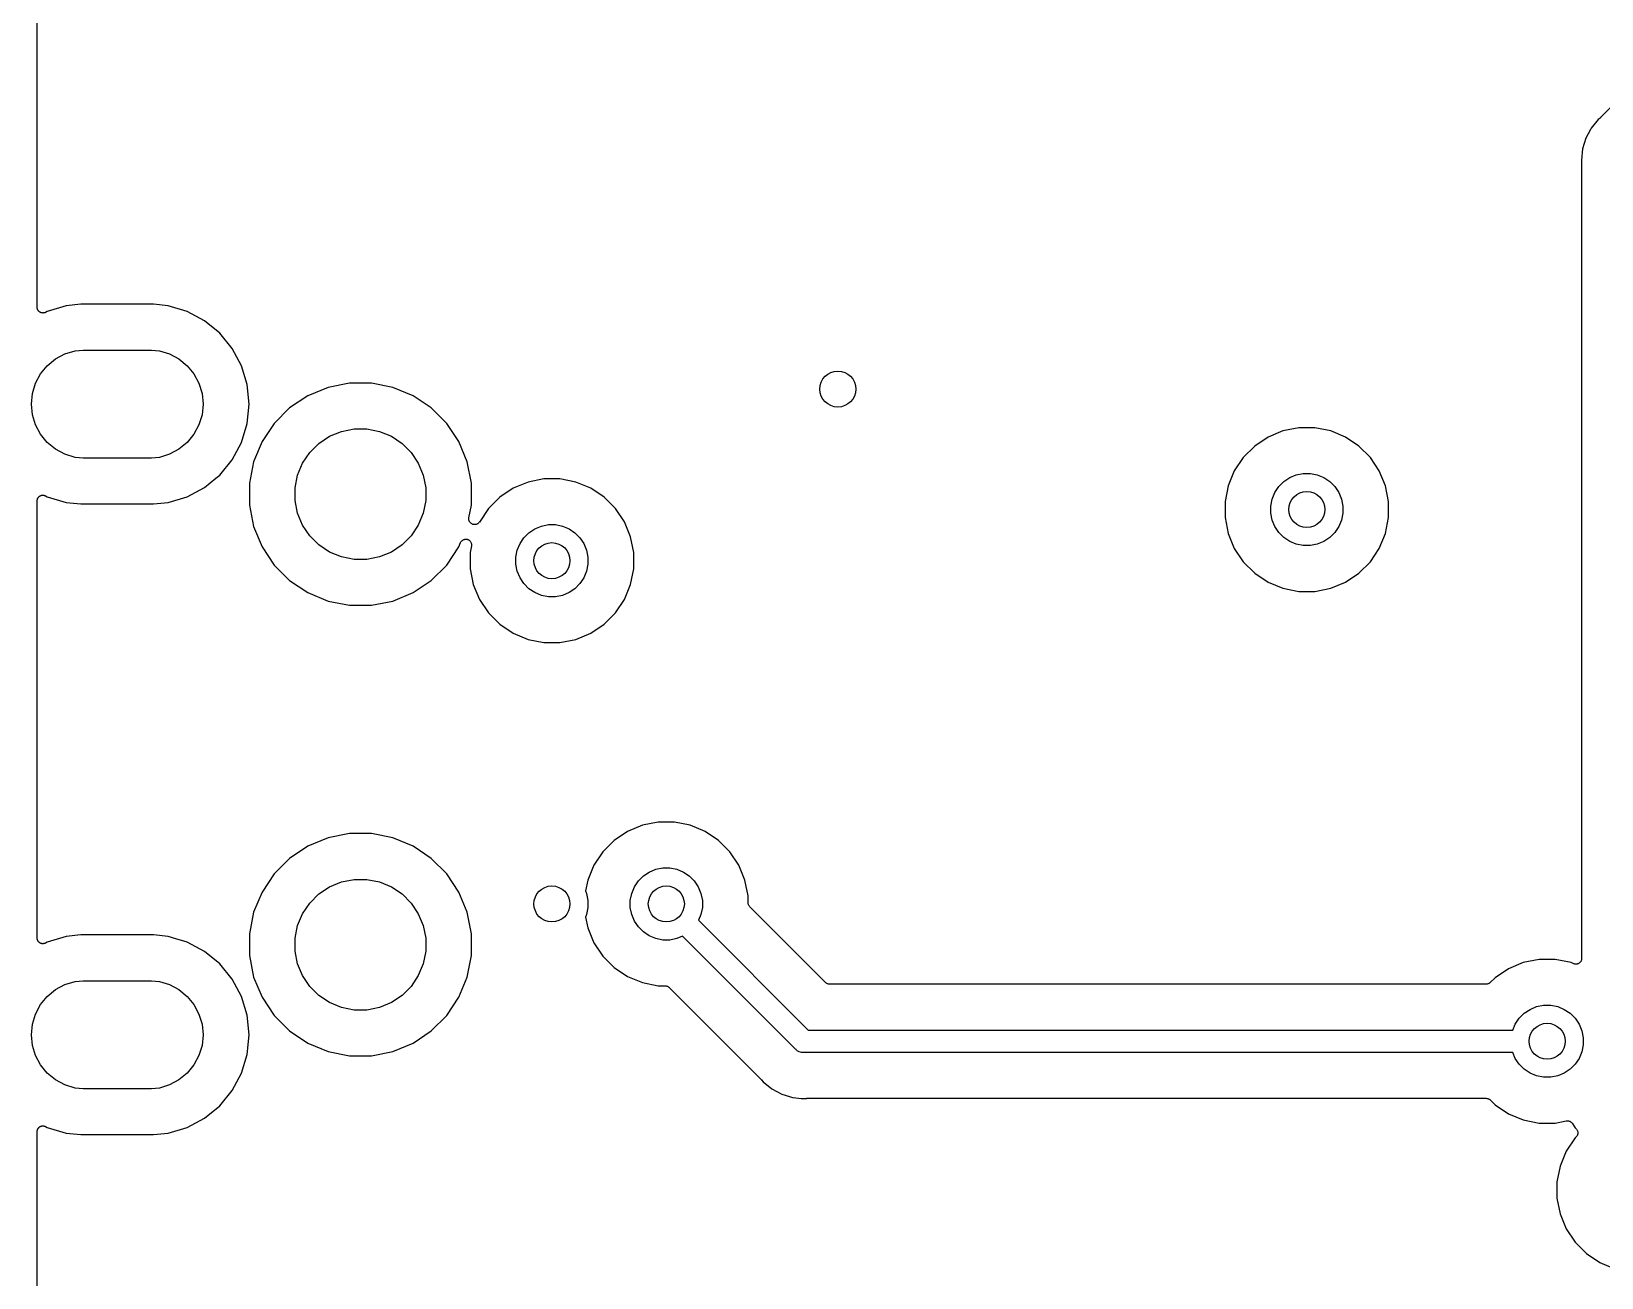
# Model space of a CAD drawing. Extents: x 1 to 139, y -76 to -1.
# Drawn here: x 0.57 to 18, y -67.65 to -53.82 of the extents above; entities that cross this region are included whole.
import ezdxf

# ---------------------------------------------------------------- set-up
doc = ezdxf.new("R2010")
doc.units = 0
doc.header["$MEASUREMENT"] = 0
doc.layers.add('BLACK', color=7, linetype='CONTINUOUS')

msp = doc.modelspace()

# ---------------------------------------------------------------- linework, layer by layer
at = {"layer": 'BLACK', "linetype": 'CONTINUOUS'}
for p, q in [((0.635, -56.8778), (0.635, -6.16231)), ((18.5782, -54.1866), (17.9916, -54.7732)), ((17.8799, -54.9032), (17.8274, -55.0016)), ((17.8861, -54.8916), (17.8799, -54.9032)), ((17.8799, -54.9032), (17.8799, -54.9032)), ((17.9652, -54.7952), (17.8861, -54.8916)), ((17.987, -54.7774), (17.9652, -54.7952)), ((17.9889, -54.7755), (17.987, -54.7774)), ((17.991, -54.7738), (17.9889, -54.7755)), ((17.9916, -54.7732), (17.991, -54.7738)), ((17.8274, -55.0016), (17.7912, -55.1209)), ((17.7912, -55.1209), (17.7789, -55.245)), ((17.7789, -55.245), (17.7817, -55.273)), ((17.7817, -55.273), (17.7818, -55.2739)), ((17.7818, -55.2739), (17.7817, -55.2766)), ((17.7817, -55.2766), (17.782, -55.2792)), ((17.782, -55.2792), (17.782, -64.1048)), ((0.63529, -56.8807), (0.635, -56.8778)), ((0.63527, -56.8837), (0.63529, -56.8807)), ((0.63589, -56.8869), (0.63527, -56.8837)), ((0.63621, -56.8901), (0.63589, -56.8869)), ((0.63706, -56.893), (0.63621, -56.8901)), ((0.63762, -56.8959), (0.63706, -56.893)), ((0.63885, -56.8989), (0.63762, -56.8959)), ((0.63979, -56.902), (0.63885, -56.8989)), ((0.64118, -56.9046), (0.63979, -56.902)), ((0.64229, -56.9074), (0.64118, -56.9046)), ((0.64408, -56.9101), (0.64229, -56.9074)), ((0.64561, -56.913), (0.64408, -56.9101)), ((0.64747, -56.9152), (0.64561, -56.913)), ((0.6491, -56.9177), (0.64747, -56.9152)), ((0.65139, -56.92), (0.6491, -56.9177)), ((0.65344, -56.9226), (0.65139, -56.92)), ((0.65572, -56.9244), (0.65344, -56.9226)), ((0.65779, -56.9265), (0.65572, -56.9244)), ((0.66048, -56.9284), (0.65779, -56.9265)), ((0.66299, -56.9305), (0.66048, -56.9284)), ((0.66559, -56.9319), (0.66299, -56.9305)), ((0.66803, -56.9335), (0.66559, -56.9319)), ((0.67103, -56.9348), (0.66803, -56.9335)), ((0.67389, -56.9363), (0.67103, -56.9348)), ((0.67671, -56.9372), (0.67389, -56.9363)), ((0.67943, -56.9384), (0.67671, -56.9372)), ((0.68263, -56.9391), (0.67943, -56.9384)), ((0.68573, -56.94), (0.68263, -56.9391)), ((0.68866, -56.9403), (0.68573, -56.94)), ((0.69156, -56.9409), (0.68866, -56.9403)), ((0.69482, -56.941), (0.69156, -56.9409)), ((0.69806, -56.9413), (0.69482, -56.941)), ((0.701, -56.941), (0.69806, -56.9413)), ((0.70395, -56.9411), (0.701, -56.941)), ((0.70715, -56.9405), (0.70395, -56.9411)), ((0.7104, -56.9402), (0.70715, -56.9405)), ((0.71324, -56.9394), (0.7104, -56.9402)), ((0.71614, -56.9388), (0.71324, -56.9394)), ((0.71916, -56.9376), (0.71614, -56.9388)), ((0.72229, -56.9367), (0.71916, -56.9376)), ((0.7249, -56.9353), (0.72229, -56.9367)), ((0.72765, -56.9342), (0.7249, -56.9353)), ((0.72843, -56.9338), (0.72765, -56.9342)), ((0.74794, -56.9234), (0.72843, -56.9338)), ((0.9568, -56.86), (0.74794, -56.9234)), ((1.11957, -56.844), (0.9568, -56.86)), ((1.92843, -56.844), (1.11957, -56.844)), ((2.0912, -56.86), (1.92843, -56.844)), ((2.30007, -56.9234), (2.0912, -56.86)), ((2.49255, -57.0263), (2.30007, -56.9234)), ((2.66126, -57.1647), (2.49255, -57.0263)), ((2.79973, -57.3334), (2.66126, -57.1647)), ((2.90261, -57.5259), (2.79973, -57.3334)), ((0.6727, -57.617), (0.74768, -57.5257)), ((0.74768, -57.5257), (0.83905, -57.4507)), ((0.83905, -57.4507), (0.94328, -57.395)), ((0.94328, -57.395), (1.05638, -57.3607)), ((1.05638, -57.3607), (1.14453, -57.352)), ((1.14453, -57.352), (1.90347, -57.352)), ((1.90347, -57.352), (1.99162, -57.3607)), ((1.99162, -57.3607), (2.10472, -57.395)), ((2.10472, -57.395), (2.20896, -57.4507)), ((2.20896, -57.4507), (2.30032, -57.5257)), ((2.30032, -57.5257), (2.3753, -57.617)), ((2.96597, -57.7348), (2.90261, -57.5259)), ((0.61699, -57.7213), (0.6727, -57.617)), ((2.3753, -57.617), (2.43101, -57.7213)), ((0.5711, -57.952), (0.58268, -57.8344)), ((0.58268, -57.8344), (0.61699, -57.7213)), ((2.43101, -57.7213), (2.46532, -57.8344)), ((2.46532, -57.8344), (2.4769, -57.952)), ((2.98736, -57.952), (2.96597, -57.7348)), ((3.63996, -57.8593), (3.43801, -57.9943)), ((3.86434, -57.7664), (3.63996, -57.8593)), ((4.10256, -57.719), (3.86434, -57.7664)), ((4.34544, -57.719), (4.10256, -57.719)), ((4.58366, -57.7664), (4.34544, -57.719)), ((4.80804, -57.8593), (4.58366, -57.7664)), ((5.00999, -57.9943), (4.80804, -57.8593)), ((0.58268, -58.0696), (0.5711, -57.952)), ((2.4769, -57.952), (2.46532, -58.0696)), ((2.96597, -58.1692), (2.98736, -57.952)), ((3.43801, -57.9943), (3.26627, -58.166)), ((5.18173, -58.166), (5.00999, -57.9943)), ((0.61699, -58.1827), (0.58268, -58.0696)), ((0.6727, -58.287), (0.61699, -58.1827)), ((2.43101, -58.1827), (2.3753, -58.287)), ((2.46532, -58.0696), (2.43101, -58.1827)), ((2.90261, -58.3781), (2.96597, -58.1692)), ((3.26627, -58.166), (3.13133, -58.368)), ((5.31667, -58.368), (5.18173, -58.166)), ((14.6412, -58.2149), (14.4657, -58.2498)), ((14.82, -58.2149), (14.6412, -58.2149)), ((14.9955, -58.2498), (14.82, -58.2149)), ((0.74768, -58.3783), (0.6727, -58.287)), ((0.83905, -58.4533), (0.74768, -58.3783)), ((2.30032, -58.3783), (2.20896, -58.4533)), ((2.3753, -58.287), (2.30032, -58.3783)), ((2.79973, -58.5706), (2.90261, -58.3781)), ((3.13133, -58.368), (3.03838, -58.5923)), ((3.66086, -58.4898), (3.76184, -58.3889)), ((3.76184, -58.3889), (3.88058, -58.3095)), ((3.88058, -58.3095), (4.01253, -58.2549)), ((4.01253, -58.2549), (4.15259, -58.227)), ((4.15259, -58.227), (4.29541, -58.227)), ((4.29541, -58.227), (4.43547, -58.2549)), ((4.43547, -58.2549), (4.56742, -58.3095)), ((4.56742, -58.3095), (4.68616, -58.3889)), ((4.68616, -58.3889), (4.78714, -58.4898)), ((5.40962, -58.5923), (5.31667, -58.368)), ((14.3005, -58.3182), (14.1518, -58.4176)), ((14.4657, -58.2498), (14.3005, -58.3182)), ((15.1607, -58.3182), (14.9955, -58.2498)), ((15.3094, -58.4176), (15.1607, -58.3182)), ((0.94328, -58.509), (0.83905, -58.4533)), ((1.05638, -58.5433), (0.94328, -58.509)), ((1.14453, -58.552), (1.05638, -58.5433)), ((1.90347, -58.552), (1.14453, -58.552)), ((1.99162, -58.5433), (1.90347, -58.552)), ((2.10472, -58.509), (1.99162, -58.5433)), ((2.20896, -58.4533), (2.10472, -58.509)), ((2.66126, -58.7393), (2.79973, -58.5706)), ((3.58151, -58.6086), (3.66086, -58.4898)), ((4.78714, -58.4898), (4.86649, -58.6086)), ((14.0253, -58.5441), (13.9259, -58.6928)), ((14.1518, -58.4176), (14.0253, -58.5441)), ((15.4359, -58.5441), (15.3094, -58.4176)), ((15.5353, -58.6928), (15.4359, -58.5441)), ((2.61745, -58.7752), (2.66126, -58.7393)), ((3.03838, -58.5923), (2.991, -58.8306)), ((3.499, -58.8806), (3.52686, -58.7405)), ((3.52686, -58.7405), (3.58151, -58.6086)), ((4.86649, -58.6086), (4.92114, -58.7405)), ((4.92114, -58.7405), (4.949, -58.8806)), ((5.457, -58.8306), (5.40962, -58.5923)), ((13.9259, -58.6928), (13.8575, -58.858)), ((14.5411, -58.7684), (14.6139, -58.7383)), ((14.6139, -58.7383), (14.6912, -58.7229)), ((14.6912, -58.7229), (14.77, -58.7229)), ((14.77, -58.7229), (14.8473, -58.7383)), ((14.8473, -58.7383), (14.9201, -58.7684)), ((15.6037, -58.858), (15.5353, -58.6928)), ((2.30007, -58.9806), (2.49255, -58.8777)), ((2.49255, -58.8777), (2.61745, -58.7752)), ((2.991, -58.8306), (2.991, -59.0734)), ((3.499, -59.0234), (3.499, -58.8806)), ((4.949, -58.8806), (4.949, -59.0234)), ((5.457, -59.0734), (5.457, -58.8306)), ((5.9199, -58.8853), (5.77118, -58.9847)), ((6.08514, -58.8169), (5.9199, -58.8853)), ((6.26057, -58.782), (6.08514, -58.8169)), ((6.43943, -58.782), (6.26057, -58.782)), ((6.61486, -58.8169), (6.43943, -58.782)), ((6.7801, -58.8853), (6.61486, -58.8169)), ((6.92882, -58.9847), (6.7801, -58.8853)), ((13.8575, -58.858), (13.8226, -59.0335)), ((14.3761, -58.9334), (14.4199, -58.8679)), ((14.4199, -58.8679), (14.4756, -58.8122)), ((14.4756, -58.8122), (14.5411, -58.7684)), ((14.9201, -58.7684), (14.9856, -58.8122)), ((14.9856, -58.8122), (15.0413, -58.8679)), ((15.0413, -58.8679), (15.0851, -58.9334)), ((15.6386, -59.0335), (15.6037, -58.858)), ((0.635, -59.0262), (0.63501, -59.0253)), ((0.635, -63.8778), (0.635, -59.0262)), ((0.63501, -59.0253), (0.63533, -59.0224)), ((0.63533, -59.0224), (0.63536, -59.0194)), ((0.63536, -59.0194), (0.63602, -59.0162)), ((0.63602, -59.0162), (0.63639, -59.013)), ((0.63639, -59.013), (0.63728, -59.0102)), ((0.63728, -59.0102), (0.63788, -59.0073)), ((0.63788, -59.0073), (0.63915, -59.0043)), ((0.63915, -59.0043), (0.64014, -59.0012)), ((0.64014, -59.0012), (0.64156, -58.9986)), ((0.64156, -58.9986), (0.64271, -58.9959)), ((0.64271, -58.9959), (0.64453, -58.9932)), ((0.64453, -58.9932), (0.64611, -58.9903)), ((0.64611, -58.9903), (0.64801, -58.988)), ((0.64801, -58.988), (0.64966, -58.9856)), ((0.64966, -58.9856), (0.65197, -58.9833)), ((0.65197, -58.9833), (0.65407, -58.9808)), ((0.65407, -58.9808), (0.65638, -58.979)), ((0.65638, -58.979), (0.65847, -58.9769)), ((0.65847, -58.9769), (0.66119, -58.9751)), ((0.66119, -58.9751), (0.66373, -58.9731)), ((0.66373, -58.9731), (0.66635, -58.9717)), ((0.66635, -58.9717), (0.66881, -58.9701)), ((0.66881, -58.9701), (0.67182, -58.9688)), ((0.67182, -58.9688), (0.67471, -58.9673)), ((0.67471, -58.9673), (0.67755, -58.9665)), ((0.67755, -58.9665), (0.68028, -58.9654)), ((0.68028, -58.9654), (0.68348, -58.9647)), ((0.68348, -58.9647), (0.6866, -58.9638)), ((0.6866, -58.9638), (0.68954, -58.9635)), ((0.68954, -58.9635), (0.69244, -58.963)), ((0.69244, -58.963), (0.6957, -58.963)), ((0.6957, -58.963), (0.69894, -58.9627)), ((0.69894, -58.9627), (0.70187, -58.963)), ((0.70187, -58.963), (0.70483, -58.963)), ((0.70483, -58.963), (0.70804, -58.9636)), ((0.70804, -58.9636), (0.71127, -58.964)), ((0.71127, -58.964), (0.71408, -58.9649)), ((0.71408, -58.9649), (0.71699, -58.9654)), ((0.71699, -58.9654), (0.72, -58.9667)), ((0.72, -58.9667), (0.72311, -58.9677)), ((0.72311, -58.9677), (0.7257, -58.9691)), ((0.7257, -58.9691), (0.72843, -58.9702)), ((0.72843, -58.9702), (0.74794, -58.9806)), ((0.74794, -58.9806), (0.9568, -59.044)), ((0.9568, -59.044), (1.11957, -59.06)), ((1.11957, -59.06), (1.92843, -59.06)), ((1.92843, -59.06), (2.0912, -59.044)), ((2.0912, -59.044), (2.30007, -58.9806)), ((2.991, -59.0734), (3.03838, -59.3117)), ((3.52686, -59.1635), (3.499, -59.0234)), ((4.949, -59.0234), (4.92114, -59.1635)), ((5.42902, -59.2141), (5.457, -59.0734)), ((5.77118, -58.9847), (5.64471, -59.1112)), ((7.05529, -59.1112), (6.92882, -58.9847)), ((13.8226, -59.0335), (13.8226, -59.2123)), ((14.3306, -59.0835), (14.346, -59.0062)), ((14.3306, -59.1623), (14.3306, -59.0835)), ((14.346, -59.0062), (14.3761, -58.9334)), ((15.0851, -58.9334), (15.1152, -59.0062)), ((15.1152, -59.0062), (15.1306, -59.0835)), ((15.1306, -59.0835), (15.1306, -59.1623)), ((15.6386, -59.2123), (15.6386, -59.0335)), ((3.58151, -59.2954), (3.52686, -59.1635)), ((4.92114, -59.1635), (4.86649, -59.2954)), ((5.4278, -59.2263), (5.42842, -59.2201)), ((5.42781, -59.2264), (5.4278, -59.2263)), ((5.42843, -59.2328), (5.4278, -59.2264)), ((5.4278, -59.2264), (5.42781, -59.2264)), ((5.42842, -59.2201), (5.42902, -59.2141)), ((5.42898, -59.2386), (5.42843, -59.2328)), ((5.429, -59.2387), (5.42898, -59.2386)), ((5.429, -59.2388), (5.429, -59.2387)), ((5.43059, -59.244), (5.429, -59.2388)), ((5.43253, -59.2505), (5.43059, -59.244)), ((5.43256, -59.2506), (5.43253, -59.2505)), ((5.43257, -59.2506), (5.43256, -59.2506)), ((5.43529, -59.2557), (5.43257, -59.2506)), ((5.43832, -59.2615), (5.43529, -59.2557)), ((5.43836, -59.2615), (5.43832, -59.2615)), ((5.43838, -59.2616), (5.43836, -59.2615)), ((5.4424, -59.2665), (5.43838, -59.2616)), ((5.44613, -59.2711), (5.4424, -59.2665)), ((5.53934, -59.2675), (5.53569, -59.2719)), ((5.5436, -59.2625), (5.53934, -59.2675)), ((5.5441, -59.2618), (5.5436, -59.2625)), ((5.64471, -59.1112), (5.5441, -59.2618)), ((7.15466, -59.2599), (7.05529, -59.1112)), ((7.22311, -59.4251), (7.15466, -59.2599)), ((13.8226, -59.2123), (13.8575, -59.3878)), ((14.346, -59.2396), (14.3306, -59.1623)), ((14.3761, -59.3124), (14.346, -59.2396)), ((15.1152, -59.2396), (15.0851, -59.3124)), ((15.1306, -59.1623), (15.1152, -59.2396)), ((15.6037, -59.3878), (15.6386, -59.2123)), ((3.03838, -59.3117), (3.13133, -59.536)), ((3.66086, -59.4142), (3.58151, -59.2954)), ((3.76184, -59.5151), (3.66086, -59.4142)), ((4.78714, -59.4142), (4.68616, -59.5151)), ((4.86649, -59.2954), (4.78714, -59.4142)), ((5.44617, -59.2711), (5.44613, -59.2711)), ((5.44621, -59.2712), (5.44617, -59.2711)), ((5.4509, -59.2751), (5.44621, -59.2712)), ((5.45566, -59.279), (5.4509, -59.2751)), ((5.45571, -59.2791), (5.45566, -59.279)), ((5.45575, -59.2791), (5.45571, -59.2791)), ((5.46107, -59.282), (5.45575, -59.2791)), ((5.46654, -59.285), (5.46107, -59.282)), ((5.4666, -59.285), (5.46654, -59.285)), ((5.46664, -59.285), (5.4666, -59.285)), ((5.47209, -59.2867), (5.46664, -59.285)), ((5.47837, -59.2886), (5.47209, -59.2867)), ((5.47844, -59.2887), (5.47837, -59.2886)), ((5.47848, -59.2887), (5.47844, -59.2887)), ((5.4841, -59.2893), (5.47848, -59.2887)), ((5.49069, -59.29), (5.4841, -59.2893)), ((5.49075, -59.29), (5.49069, -59.29)), ((5.4908, -59.29), (5.49075, -59.29)), ((5.49713, -59.2894), (5.4908, -59.29)), ((5.50304, -59.2889), (5.49713, -59.2894)), ((5.50309, -59.2889), (5.50304, -59.2889)), ((5.50315, -59.2889), (5.50309, -59.2889)), ((5.50922, -59.2871), (5.50315, -59.2889)), ((5.51494, -59.2854), (5.50922, -59.2871)), ((5.51499, -59.2854), (5.51494, -59.2854)), ((5.51504, -59.2854), (5.51499, -59.2854)), ((5.5206, -59.2825), (5.51504, -59.2854)), ((5.52593, -59.2797), (5.5206, -59.2825)), ((5.52597, -59.2797), (5.52593, -59.2797)), ((5.52603, -59.2796), (5.52597, -59.2797)), ((5.53078, -59.2758), (5.52603, -59.2796)), ((5.53561, -59.272), (5.53078, -59.2758)), ((5.53565, -59.2719), (5.53561, -59.272)), ((5.53569, -59.2719), (5.53565, -59.2719)), ((5.99552, -59.5005), (6.0393, -59.435)), ((6.0393, -59.435), (6.09502, -59.3793)), ((6.09502, -59.3793), (6.16053, -59.3355)), ((6.16053, -59.3355), (6.23332, -59.3054)), ((6.23332, -59.3054), (6.3106, -59.29)), ((6.3106, -59.29), (6.3894, -59.29)), ((6.3894, -59.29), (6.46668, -59.3054)), ((6.46668, -59.3054), (6.53947, -59.3355)), ((6.53947, -59.3355), (6.60499, -59.3793)), ((6.60499, -59.3793), (6.6607, -59.435)), ((6.6607, -59.435), (6.70447, -59.5005)), ((7.258, -59.6006), (7.22311, -59.4251)), ((13.8575, -59.3878), (13.9259, -59.553)), ((14.4199, -59.3779), (14.3761, -59.3124)), ((14.4756, -59.4336), (14.4199, -59.3779)), ((14.5411, -59.4774), (14.4756, -59.4336)), ((14.9856, -59.4336), (14.9201, -59.4774)), ((15.0413, -59.3779), (14.9856, -59.4336)), ((15.0851, -59.3124), (15.0413, -59.3779)), ((15.5353, -59.553), (15.6037, -59.3878)), ((3.13133, -59.536), (3.26627, -59.738)), ((3.88058, -59.5945), (3.76184, -59.5151)), ((4.01253, -59.6491), (3.88058, -59.5945)), ((4.56742, -59.5945), (4.43547, -59.6491)), ((4.68616, -59.5151), (4.56742, -59.5945)), ((5.18173, -59.738), (5.31667, -59.536)), ((5.31667, -59.536), (5.33576, -59.49)), ((5.33576, -59.49), (5.3361, -59.4891)), ((5.3361, -59.4891), (5.3397, -59.4826)), ((5.3397, -59.4826), (5.34206, -59.4783)), ((5.34206, -59.4783), (5.34208, -59.4783)), ((5.34208, -59.4783), (5.34209, -59.4783)), ((5.34209, -59.4783), (5.34645, -59.4731)), ((5.34645, -59.4731), (5.35003, -59.4689)), ((5.35003, -59.4689), (5.35005, -59.4688)), ((5.35005, -59.4688), (5.35007, -59.4688)), ((5.35007, -59.4688), (5.35566, -59.4643)), ((5.35566, -59.4643), (5.3597, -59.4611)), ((5.3597, -59.4611), (5.35972, -59.4611)), ((5.35972, -59.4611), (5.35974, -59.4611)), ((5.35974, -59.4611), (5.36543, -59.4581)), ((5.36543, -59.4581), (5.37069, -59.4554)), ((5.37069, -59.4554), (5.37071, -59.4554)), ((5.37071, -59.4554), (5.37074, -59.4553)), ((5.37074, -59.4553), (5.3776, -59.4533)), ((5.3776, -59.4533), (5.38258, -59.4519)), ((5.38258, -59.4519), (5.3826, -59.4519)), ((5.3826, -59.4519), (5.38263, -59.4519)), ((5.38263, -59.4519), (5.38978, -59.4512)), ((5.38978, -59.4512), (5.39492, -59.4508)), ((5.39492, -59.4508), (5.39495, -59.4508)), ((5.39495, -59.4508), (5.39498, -59.4508)), ((5.39498, -59.4508), (5.40222, -59.4515)), ((5.40222, -59.4515), (5.40724, -59.4521)), ((5.40724, -59.4521), (5.40726, -59.4521)), ((5.40726, -59.4521), (5.4073, -59.4521)), ((5.4073, -59.4521), (5.41362, -59.4541)), ((5.41362, -59.4541), (5.41908, -59.4557)), ((5.41908, -59.4557), (5.41911, -59.4558)), ((5.41911, -59.4558), (5.41913, -59.4558)), ((5.41913, -59.4558), (5.42487, -59.4589)), ((5.42487, -59.4589), (5.42998, -59.4617)), ((5.42998, -59.4617), (5.42999, -59.4617)), ((5.42999, -59.4617), (5.43002, -59.4617)), ((5.43002, -59.4617), (5.43525, -59.466)), ((5.43525, -59.466), (5.43952, -59.4696)), ((5.43952, -59.4696), (5.43954, -59.4696)), ((5.43954, -59.4696), (5.43956, -59.4696)), ((5.43956, -59.4696), (5.4437, -59.4747)), ((5.45669, -59.5267), (5.442, -59.6006)), ((5.442, -59.6006), (5.442, -59.7794)), ((5.4437, -59.4747), (5.44734, -59.4792)), ((5.44734, -59.4792), (5.44736, -59.4792)), ((5.44736, -59.4792), (5.44738, -59.4792)), ((5.44738, -59.4792), (5.45066, -59.4854)), ((5.45066, -59.4854), (5.45315, -59.4901)), ((5.45315, -59.4901), (5.45316, -59.4901)), ((5.45316, -59.4901), (5.45317, -59.4902)), ((5.45317, -59.4902), (5.45484, -59.4957)), ((5.45484, -59.4957), (5.45672, -59.502)), ((5.4567, -59.5267), (5.45669, -59.5267)), ((5.45669, -59.5267), (5.45669, -59.5267)), ((5.45669, -59.5267), (5.45669, -59.5267)), ((5.45733, -59.5203), (5.4567, -59.5267)), ((5.45672, -59.502), (5.45673, -59.502)), ((5.45673, -59.502), (5.45674, -59.502)), ((5.45674, -59.502), (5.45726, -59.5075)), ((5.45726, -59.5075), (5.45792, -59.5143)), ((5.45792, -59.5144), (5.45733, -59.5203)), ((5.45792, -59.5143), (5.45792, -59.5143)), ((5.45792, -59.5143), (5.45792, -59.5144)), ((5.95, -59.6506), (5.96537, -59.5733)), ((5.96537, -59.5733), (5.99552, -59.5005)), ((6.70447, -59.5005), (6.73463, -59.5733)), ((6.73463, -59.5733), (6.75, -59.6506)), ((7.258, -59.7794), (7.258, -59.6006)), ((13.9259, -59.553), (14.0253, -59.7017)), ((14.6139, -59.5075), (14.5411, -59.4774)), ((14.6912, -59.5229), (14.6139, -59.5075)), ((14.77, -59.5229), (14.6912, -59.5229)), ((14.8473, -59.5075), (14.77, -59.5229)), ((14.9201, -59.4774), (14.8473, -59.5075)), ((15.4359, -59.7017), (15.5353, -59.553)), ((3.26627, -59.738), (3.43801, -59.9097)), ((4.15259, -59.677), (4.01253, -59.6491)), ((4.29541, -59.677), (4.15259, -59.677)), ((4.43547, -59.6491), (4.29541, -59.677)), ((5.00999, -59.9097), (5.18173, -59.738)), ((5.442, -59.7794), (5.47689, -59.9549)), ((5.95, -59.7294), (5.95, -59.6506)), ((5.96537, -59.8067), (5.95, -59.7294)), ((6.75, -59.7294), (6.73463, -59.8067)), ((6.75, -59.6506), (6.75, -59.7294)), ((7.22311, -59.9549), (7.258, -59.7794)), ((14.0253, -59.7017), (14.1518, -59.8282)), ((15.3094, -59.8282), (15.4359, -59.7017)), ((3.43801, -59.9097), (3.63996, -60.0447)), ((4.80804, -60.0447), (5.00999, -59.9097)), ((5.47689, -59.9549), (5.54534, -60.1201)), ((5.99552, -59.8795), (5.96537, -59.8067)), ((6.0393, -59.945), (5.99552, -59.8795)), ((6.09502, -60.0007), (6.0393, -59.945)), ((6.6607, -59.945), (6.60499, -60.0007)), ((6.70447, -59.8795), (6.6607, -59.945)), ((6.73463, -59.8067), (6.70447, -59.8795)), ((7.15466, -60.1201), (7.22311, -59.9549)), ((14.1518, -59.8282), (14.3005, -59.9276)), ((14.3005, -59.9276), (14.4657, -59.996)), ((14.9955, -59.996), (15.1607, -59.9276)), ((15.1607, -59.9276), (15.3094, -59.8282)), ((3.63996, -60.0447), (3.86434, -60.1376)), ((3.86434, -60.1376), (4.10256, -60.185)), ((4.34544, -60.185), (4.58366, -60.1376)), ((4.58366, -60.1376), (4.80804, -60.0447)), ((5.54534, -60.1201), (5.64471, -60.2688)), ((6.16053, -60.0445), (6.09502, -60.0007)), ((6.23332, -60.0746), (6.16053, -60.0445)), ((6.3106, -60.09), (6.23332, -60.0746)), ((6.3894, -60.09), (6.3106, -60.09)), ((6.46668, -60.0746), (6.3894, -60.09)), ((6.53947, -60.0445), (6.46668, -60.0746)), ((6.60499, -60.0007), (6.53947, -60.0445)), ((7.05529, -60.2688), (7.15466, -60.1201)), ((14.4657, -59.996), (14.6412, -60.0309)), ((14.6412, -60.0309), (14.82, -60.0309)), ((14.82, -60.0309), (14.9955, -59.996)), ((4.10256, -60.185), (4.34544, -60.185)), ((5.64471, -60.2688), (5.77118, -60.3953)), ((6.92882, -60.3953), (7.05529, -60.2688)), ((5.77118, -60.3953), (5.9199, -60.4947)), ((6.7801, -60.4947), (6.92882, -60.3953)), ((5.9199, -60.4947), (6.08514, -60.5631)), ((6.08514, -60.5631), (6.26057, -60.598)), ((6.26057, -60.598), (6.43943, -60.598)), ((6.43943, -60.598), (6.61486, -60.5631)), ((6.61486, -60.5631), (6.7801, -60.4947)), ((4.10256, -62.719), (3.86434, -62.7664)), ((4.34544, -62.719), (4.10256, -62.719)), ((4.58366, -62.7664), (4.34544, -62.719)), ((7.1899, -62.6953), (7.04118, -62.7947)), ((7.35514, -62.6269), (7.1899, -62.6953)), ((7.53057, -62.592), (7.35514, -62.6269)), ((7.70943, -62.592), (7.53057, -62.592)), ((7.88486, -62.6269), (7.70943, -62.592)), ((8.0501, -62.6953), (7.88486, -62.6269)), ((8.19882, -62.7947), (8.0501, -62.6953)), ((3.63996, -62.8593), (3.43801, -62.9943)), ((3.86434, -62.7664), (3.63996, -62.8593)), ((4.80804, -62.8593), (4.58366, -62.7664)), ((5.00999, -62.9943), (4.80804, -62.8593)), ((6.91471, -62.9212), (6.81534, -63.0699)), ((7.04118, -62.7947), (6.91471, -62.9212)), ((8.32529, -62.9212), (8.19882, -62.7947)), ((8.42466, -63.0699), (8.32529, -62.9212)), ((3.43801, -62.9943), (3.26627, -63.166)), ((5.18173, -63.166), (5.00999, -62.9943)), ((6.81534, -63.0699), (6.74689, -63.2351)), ((7.50332, -63.1154), (7.5806, -63.1)), ((7.5806, -63.1), (7.6594, -63.1)), ((7.6594, -63.1), (7.73668, -63.1154)), ((8.49311, -63.2351), (8.42466, -63.0699)), ((3.26627, -63.166), (3.13133, -63.368)), ((3.88058, -63.3095), (4.01253, -63.2549)), ((4.01253, -63.2549), (4.15259, -63.227)), ((4.15259, -63.227), (4.29541, -63.227)), ((4.29541, -63.227), (4.43547, -63.2549)), ((4.43547, -63.2549), (4.56742, -63.3095)), ((5.31667, -63.368), (5.18173, -63.166)), ((6.74689, -63.2351), (6.723, -63.3553)), ((7.26552, -63.3105), (7.3093, -63.245)), ((7.3093, -63.245), (7.36501, -63.1893)), ((7.36501, -63.1893), (7.43053, -63.1455)), ((7.43053, -63.1455), (7.50332, -63.1154)), ((7.73668, -63.1154), (7.80947, -63.1455)), ((7.80947, -63.1455), (7.87498, -63.1893)), ((7.87498, -63.1893), (7.9307, -63.245)), ((7.9307, -63.245), (7.97447, -63.3105)), ((8.528, -63.4106), (8.49311, -63.2351)), ((3.13133, -63.368), (3.03838, -63.5923)), ((3.66086, -63.4898), (3.76184, -63.3889)), ((3.76184, -63.3889), (3.88058, -63.3095)), ((4.56742, -63.3095), (4.68616, -63.3889)), ((4.68616, -63.3889), (4.78714, -63.4898)), ((5.40962, -63.5923), (5.31667, -63.368)), ((6.723, -63.3553), (6.73463, -63.3833)), ((6.73463, -63.3833), (6.75, -63.4606)), ((7.22, -63.4606), (7.23537, -63.3833)), ((7.23537, -63.3833), (7.26552, -63.3105)), ((7.97447, -63.3105), (8.00463, -63.3833)), ((8.00463, -63.3833), (8.02, -63.4606)), ((8.528, -63.4865), (8.528, -63.4106)), ((3.03838, -63.5923), (2.991, -63.8306)), ((3.52686, -63.7405), (3.58151, -63.6086)), ((3.58151, -63.6086), (3.66086, -63.4898)), ((4.78714, -63.4898), (4.86649, -63.6086)), ((4.86649, -63.6086), (4.92114, -63.7405)), ((5.457, -63.8306), (5.40962, -63.5923)), ((6.73463, -63.6167), (6.723, -63.6447)), ((6.75, -63.5394), (6.73463, -63.6167)), ((6.75, -63.4606), (6.75, -63.5394)), ((7.22, -63.5394), (7.22, -63.4606)), ((7.23537, -63.6167), (7.22, -63.5394)), ((7.26552, -63.6895), (7.23537, -63.6167)), ((8.00463, -63.6167), (7.97792, -63.6811)), ((8.02, -63.5394), (8.00463, -63.6167)), ((8.02, -63.4606), (8.02, -63.5394)), ((8.52857, -63.4924), (8.528, -63.4865)), ((8.52908, -63.4982), (8.52857, -63.4924)), ((8.52918, -63.4985), (8.52908, -63.4982)), ((8.52921, -63.4988), (8.52918, -63.4985)), ((8.53092, -63.5045), (8.52921, -63.4988)), ((8.53254, -63.5101), (8.53092, -63.5045)), ((8.53269, -63.5104), (8.53254, -63.5101)), ((8.53279, -63.5107), (8.53269, -63.5104)), ((8.53554, -63.5159), (8.53279, -63.5107)), ((8.53824, -63.5211), (8.53554, -63.5159)), ((8.53845, -63.5213), (8.53824, -63.5211)), ((8.53861, -63.5216), (8.53845, -63.5213)), ((8.5423, -63.5262), (8.53861, -63.5216)), ((8.54598, -63.5308), (8.5423, -63.5262)), ((8.54643, -63.5312), (8.54598, -63.5308)), ((8.54644, -63.5312), (8.54643, -63.5312)), ((8.54645, -63.5313), (8.54644, -63.5312)), ((8.5466, -63.5314), (8.54645, -63.5313)), ((9.3876, -64.3724), (8.5466, -63.5314)), ((3.499, -63.8806), (3.52686, -63.7405)), ((4.92114, -63.7405), (4.949, -63.8806)), ((6.723, -63.6447), (6.74689, -63.7649)), ((6.74689, -63.7649), (6.81534, -63.9301)), ((7.3093, -63.755), (7.26552, -63.6895)), ((7.36501, -63.8107), (7.3093, -63.755)), ((7.97792, -63.6811), (9.19578, -64.899)), ((0.63529, -63.8807), (0.635, -63.8778)), ((0.63527, -63.8837), (0.63529, -63.8807)), ((0.63589, -63.8869), (0.63527, -63.8837)), ((0.63621, -63.8901), (0.63589, -63.8869)), ((0.63706, -63.893), (0.63621, -63.8901)), ((0.63762, -63.8959), (0.63706, -63.893)), ((0.63885, -63.8989), (0.63762, -63.8959)), ((0.63979, -63.902), (0.63885, -63.8989)), ((0.64118, -63.9046), (0.63979, -63.902)), ((0.64229, -63.9074), (0.64118, -63.9046)), ((0.64408, -63.9101), (0.64229, -63.9074)), ((0.64561, -63.913), (0.64408, -63.9101)), ((0.64747, -63.9152), (0.64561, -63.913)), ((0.6491, -63.9177), (0.64747, -63.9152)), ((0.65139, -63.92), (0.6491, -63.9177)), ((0.65344, -63.9226), (0.65139, -63.92)), ((0.65572, -63.9244), (0.65344, -63.9226)), ((0.65779, -63.9265), (0.65572, -63.9244)), ((0.66048, -63.9284), (0.65779, -63.9265)), ((0.66299, -63.9305), (0.66048, -63.9284)), ((0.66559, -63.9319), (0.66299, -63.9305)), ((0.66803, -63.9335), (0.66559, -63.9319)), ((0.67103, -63.9348), (0.66803, -63.9335)), ((0.67389, -63.9363), (0.67103, -63.9348)), ((0.67671, -63.9372), (0.67389, -63.9363)), ((0.67943, -63.9384), (0.67671, -63.9372)), ((0.68263, -63.9391), (0.67943, -63.9384)), ((0.68573, -63.94), (0.68263, -63.9391)), ((0.68866, -63.9403), (0.68573, -63.94)), ((0.69156, -63.9409), (0.68866, -63.9403)), ((0.69482, -63.941), (0.69156, -63.9409)), ((0.69806, -63.9413), (0.69482, -63.941)), ((0.701, -63.941), (0.69806, -63.9413)), ((0.70395, -63.9411), (0.701, -63.941)), ((0.70715, -63.9405), (0.70395, -63.9411)), ((0.7104, -63.9402), (0.70715, -63.9405)), ((0.71324, -63.9394), (0.7104, -63.9402)), ((0.71614, -63.9388), (0.71324, -63.9394)), ((0.71916, -63.9376), (0.71614, -63.9388)), ((0.72229, -63.9367), (0.71916, -63.9376)), ((0.7249, -63.9353), (0.72229, -63.9367)), ((0.72765, -63.9342), (0.7249, -63.9353)), ((0.72843, -63.9338), (0.72765, -63.9342)), ((0.74794, -63.9234), (0.72843, -63.9338)), ((0.9568, -63.86), (0.74794, -63.9234)), ((1.11957, -63.844), (0.9568, -63.86)), ((1.92843, -63.844), (1.11957, -63.844)), ((2.0912, -63.86), (1.92843, -63.844)), ((2.17375, -63.8851), (2.0912, -63.86)), ((2.30007, -63.9234), (2.17375, -63.8851)), ((2.49255, -64.0263), (2.30007, -63.9234)), ((2.991, -63.8306), (2.991, -64.0734)), ((3.499, -64.0234), (3.499, -63.8806)), ((4.949, -63.8806), (4.949, -64.0234)), ((5.457, -64.0734), (5.457, -63.8306)), ((6.81534, -63.9301), (6.91471, -64.0788)), ((7.43053, -63.8545), (7.36501, -63.8107)), ((7.50332, -63.8846), (7.43053, -63.8545)), ((7.5806, -63.9), (7.50332, -63.8846)), ((7.6594, -63.9), (7.5806, -63.9)), ((7.73668, -63.8846), (7.6594, -63.9)), ((7.80115, -63.8579), (7.73668, -63.8846)), ((9.05128, -65.1081), (7.80115, -63.8579)), ((2.66126, -64.1647), (2.49255, -64.0263)), ((2.991, -64.0734), (3.03838, -64.3117)), ((3.52686, -64.1635), (3.499, -64.0234)), ((4.949, -64.0234), (4.92114, -64.1635)), ((5.40962, -64.3117), (5.457, -64.0734)), ((6.91471, -64.0788), (7.04118, -64.2053)), ((17.3096, -64.116), (17.1341, -64.1509)), ((17.4884, -64.116), (17.3096, -64.116)), ((17.6639, -64.1509), (17.4884, -64.116)), ((17.7629, -64.1502), (17.7581, -64.154)), ((17.763, -64.15), (17.7629, -64.1502)), ((17.7632, -64.1499), (17.763, -64.15)), ((17.7669, -64.1454), (17.7632, -64.1499)), ((17.7709, -64.1407), (17.7669, -64.1454)), ((17.771, -64.1405), (17.7709, -64.1407)), ((17.7711, -64.1404), (17.771, -64.1405)), ((17.7739, -64.1351), (17.7711, -64.1404)), ((17.7769, -64.1298), (17.7739, -64.1351)), ((17.777, -64.1295), (17.7769, -64.1297)), ((17.7769, -64.1297), (17.7769, -64.1298)), ((17.7788, -64.1238), (17.777, -64.1295)), ((17.7806, -64.118), (17.7788, -64.1238)), ((17.7807, -64.1177), (17.7806, -64.1178)), ((17.7806, -64.1178), (17.7806, -64.118)), ((17.7813, -64.1118), (17.7807, -64.1177)), ((17.782, -64.1057), (17.7813, -64.1118)), ((17.782, -64.1048), (17.782, -64.1053)), ((17.782, -64.1053), (17.782, -64.1054)), ((17.782, -64.1054), (17.782, -64.1054)), ((17.782, -64.1054), (17.782, -64.1057)), ((2.79973, -64.3334), (2.66126, -64.1647)), ((3.03838, -64.3117), (3.13133, -64.536)), ((3.58151, -64.2954), (3.52686, -64.1635)), ((3.66086, -64.4142), (3.58151, -64.2954)), ((4.86649, -64.2954), (4.78714, -64.4142)), ((4.92114, -64.1635), (4.86649, -64.2954)), ((5.31667, -64.536), (5.40962, -64.3117)), ((7.04118, -64.2053), (7.1899, -64.3047)), ((7.1899, -64.3047), (7.35514, -64.3731)), ((16.8202, -64.3187), (16.7665, -64.3724)), ((16.9689, -64.2193), (16.8202, -64.3187)), ((17.1341, -64.1509), (16.9689, -64.2193)), ((17.6942, -64.1635), (17.6639, -64.1509)), ((17.7, -64.1652), (17.6942, -64.1635)), ((17.7057, -64.167), (17.7, -64.1652)), ((17.7059, -64.167), (17.7057, -64.167)), ((17.7061, -64.1671), (17.7059, -64.167)), ((17.7121, -64.1677), (17.7061, -64.1671)), ((17.7181, -64.1683), (17.7121, -64.1677)), ((17.7182, -64.1683), (17.7181, -64.1683)), ((17.7184, -64.1683), (17.7182, -64.1683)), ((17.7244, -64.1677), (17.7184, -64.1683)), ((17.7304, -64.1672), (17.7244, -64.1677)), ((17.7306, -64.1671), (17.7304, -64.1672)), ((17.7307, -64.1671), (17.7306, -64.1671)), ((17.7364, -64.1654), (17.7307, -64.1671)), ((17.7423, -64.1637), (17.7364, -64.1654)), ((17.7424, -64.1636), (17.7423, -64.1637)), ((17.7426, -64.1635), (17.7424, -64.1636)), ((17.7479, -64.1607), (17.7426, -64.1635)), ((17.7533, -64.1579), (17.7479, -64.1607)), ((17.7534, -64.1578), (17.7533, -64.1579)), ((17.7535, -64.1577), (17.7534, -64.1578)), ((17.7581, -64.154), (17.7535, -64.1577)), ((0.74768, -64.5257), (0.83905, -64.4507)), ((0.83905, -64.4507), (0.94328, -64.395)), ((0.94328, -64.395), (1.05638, -64.3607)), ((1.05638, -64.3607), (1.14453, -64.352)), ((1.14453, -64.352), (1.90347, -64.352)), ((1.90347, -64.352), (1.99162, -64.3607)), ((1.99162, -64.3607), (2.10472, -64.395)), ((2.10472, -64.395), (2.20896, -64.4507)), ((2.20896, -64.4507), (2.30032, -64.5257)), ((2.90261, -64.5259), (2.79973, -64.3334)), ((3.76184, -64.5151), (3.66086, -64.4142)), ((4.78714, -64.4142), (4.68616, -64.5151)), ((7.35514, -64.3731), (7.53057, -64.408)), ((7.53057, -64.408), (7.6065, -64.408)), ((7.6065, -64.408), (7.60671, -64.408)), ((7.60671, -64.408), (7.60672, -64.408)), ((7.60672, -64.408), (7.60674, -64.408)), ((7.60674, -64.408), (7.60739, -64.408)), ((7.60739, -64.408), (7.6132, -64.4087)), ((7.6132, -64.4087), (7.61905, -64.4093)), ((7.61905, -64.4093), (7.61937, -64.4094)), ((7.61937, -64.4094), (7.6197, -64.4094)), ((7.6197, -64.4094), (7.62526, -64.4112)), ((7.62526, -64.4112), (7.6309, -64.4129)), ((7.6309, -64.4129), (7.6312, -64.413)), ((7.6312, -64.413), (7.63152, -64.4131)), ((7.63152, -64.4131), (7.63661, -64.4159)), ((7.63661, -64.4159), (7.64183, -64.4187)), ((7.64183, -64.4187), (7.64209, -64.4189)), ((7.64209, -64.4189), (7.64238, -64.4191)), ((7.64238, -64.4191), (7.64687, -64.4229)), ((7.64687, -64.4229), (7.6514, -64.4266)), ((7.6514, -64.4266), (8.6722, -65.4474)), ((9.39213, -64.3761), (9.3876, -64.3724)), ((9.39662, -64.3799), (9.39213, -64.3761)), ((9.39691, -64.3801), (9.39662, -64.3799)), ((9.39717, -64.3803), (9.39691, -64.3801)), ((9.40238, -64.3831), (9.39717, -64.3803)), ((9.40748, -64.3859), (9.40238, -64.3831)), ((9.4078, -64.386), (9.40748, -64.3859)), ((9.4081, -64.3861), (9.4078, -64.386)), ((9.41369, -64.3878), (9.4081, -64.3861)), ((9.4193, -64.3896), (9.41369, -64.3878)), ((9.41963, -64.3897), (9.4193, -64.3896)), ((9.41995, -64.3897), (9.41963, -64.3897)), ((9.4257, -64.3903), (9.41995, -64.3897)), ((9.43161, -64.391), (9.4257, -64.3903)), ((9.43227, -64.391), (9.43161, -64.391)), ((9.43228, -64.391), (9.43227, -64.391)), ((9.4325, -64.391), (9.43228, -64.391)), ((9.43228, -64.391), (9.43228, -64.391)), ((16.7216, -64.391), (9.4325, -64.391)), ((16.7274, -64.3904), (16.7216, -64.391)), ((16.7333, -64.3899), (16.7274, -64.3904)), ((16.7336, -64.3898), (16.7333, -64.3899)), ((16.7339, -64.3898), (16.7336, -64.3898)), ((16.7396, -64.3881), (16.7339, -64.3898)), ((16.7452, -64.3865), (16.7396, -64.3881)), ((16.7455, -64.3863), (16.7452, -64.3865)), ((16.7458, -64.3862), (16.7455, -64.3863)), ((16.751, -64.3835), (16.7458, -64.3862)), ((16.7562, -64.3808), (16.751, -64.3835)), ((16.7564, -64.3805), (16.7562, -64.3808)), ((16.7567, -64.3804), (16.7564, -64.3805)), ((16.7613, -64.3767), (16.7567, -64.3804)), ((16.7659, -64.373), (16.7613, -64.3767)), ((16.7663, -64.3726), (16.7659, -64.373)), ((16.7665, -64.3724), (16.7663, -64.3725)), ((16.7663, -64.3725), (16.7663, -64.3726)), ((16.7663, -64.3726), (16.7663, -64.3726)), ((0.61699, -64.7213), (0.6727, -64.617)), ((0.6727, -64.617), (0.74768, -64.5257)), ((2.30032, -64.5257), (2.3753, -64.617)), ((2.3753, -64.617), (2.43101, -64.7213)), ((2.96597, -64.7348), (2.90261, -64.5259)), ((3.13133, -64.536), (3.26627, -64.738)), ((3.88058, -64.5945), (3.76184, -64.5151)), ((4.01253, -64.6491), (3.88058, -64.5945)), ((4.15259, -64.677), (4.01253, -64.6491)), ((4.43547, -64.6491), (4.29541, -64.677)), ((4.56742, -64.5945), (4.43547, -64.6491)), ((4.68616, -64.5151), (4.56742, -64.5945)), ((5.18173, -64.738), (5.31667, -64.536)), ((17.144, -64.7133), (17.2095, -64.6695)), ((17.2095, -64.6695), (17.2823, -64.6394)), ((17.2823, -64.6394), (17.3596, -64.624)), ((17.3596, -64.624), (17.4384, -64.624)), ((17.4384, -64.624), (17.5157, -64.6394)), ((17.5157, -64.6394), (17.5885, -64.6695)), ((17.5885, -64.6695), (17.654, -64.7133)), ((0.5711, -64.952), (0.58268, -64.8344)), ((0.58268, -64.8344), (0.61699, -64.7213)), ((2.43101, -64.7213), (2.46532, -64.8344)), ((2.46532, -64.8344), (2.4769, -64.952)), ((2.98736, -64.952), (2.96597, -64.7348)), ((3.26627, -64.738), (3.43801, -64.9097)), ((4.29541, -64.677), (4.15259, -64.677)), ((5.00999, -64.9097), (5.18173, -64.738)), ((17.0178, -64.899), (17.0445, -64.8345)), ((17.0445, -64.8345), (17.0883, -64.769)), ((17.0883, -64.769), (17.144, -64.7133)), ((17.654, -64.7133), (17.7097, -64.769)), ((17.7097, -64.769), (17.7535, -64.8345)), ((17.7535, -64.8345), (17.7836, -64.9073)), ((0.58268, -65.0696), (0.5711, -64.952)), ((2.4769, -64.952), (2.46532, -65.0696)), ((2.96597, -65.1692), (2.98736, -64.952)), ((3.43801, -64.9097), (3.63996, -65.0447)), ((4.80804, -65.0447), (5.00999, -64.9097)), ((9.19578, -64.899), (17.0178, -64.899)), ((17.7836, -64.9073), (17.799, -64.9846)), ((17.799, -64.9846), (17.799, -65.0634)), ((0.61699, -65.1827), (0.58268, -65.0696)), ((0.6727, -65.287), (0.61699, -65.1827)), ((2.43101, -65.1827), (2.3753, -65.287)), ((2.46532, -65.0696), (2.43101, -65.1827)), ((2.90261, -65.3781), (2.96597, -65.1692)), ((3.63996, -65.0447), (3.86434, -65.1376)), ((3.86434, -65.1376), (4.10256, -65.185)), ((4.10256, -65.185), (4.34544, -65.185)), ((4.34544, -65.185), (4.58366, -65.1376)), ((4.58366, -65.1376), (4.80804, -65.0447)), ((9.05518, -65.1128), (9.05128, -65.1081)), ((9.05994, -65.1167), (9.05518, -65.1128)), ((9.05995, -65.1167), (9.05994, -65.1167)), ((9.06592, -65.1216), (9.05995, -65.1167)), ((9.07422, -65.1284), (9.06592, -65.1216)), ((9.09593, -65.14), (9.07422, -65.1284)), ((9.1195, -65.1472), (9.09593, -65.14)), ((9.13787, -65.149), (9.1195, -65.1472)), ((9.13788, -65.149), (9.13787, -65.149)), ((9.144, -65.1496), (9.13788, -65.149)), ((9.15012, -65.149), (9.144, -65.1496)), ((17.0178, -65.149), (9.15012, -65.149)), ((17.0445, -65.2135), (17.0178, -65.149)), ((17.7836, -65.1407), (17.7535, -65.2135)), ((17.799, -65.0634), (17.7836, -65.1407)), ((0.74768, -65.3783), (0.6727, -65.287)), ((2.3753, -65.287), (2.30032, -65.3783)), ((17.0883, -65.279), (17.0445, -65.2135)), ((17.144, -65.3347), (17.0883, -65.279)), ((17.2095, -65.3785), (17.144, -65.3347)), ((17.654, -65.3347), (17.5885, -65.3785)), ((17.7097, -65.279), (17.654, -65.3347)), ((17.7535, -65.2135), (17.7097, -65.279)), ((0.83905, -65.4533), (0.74768, -65.3783)), ((0.94328, -65.509), (0.83905, -65.4533)), ((1.05638, -65.5433), (0.94328, -65.509)), ((1.14453, -65.552), (1.05638, -65.5433)), ((1.99162, -65.5433), (1.90347, -65.552)), ((2.10472, -65.509), (1.99162, -65.5433)), ((2.20896, -65.4533), (2.10472, -65.509)), ((2.30032, -65.3783), (2.20896, -65.4533)), ((2.79973, -65.5706), (2.90261, -65.3781)), ((8.6722, -65.4474), (8.67282, -65.448)), ((8.67282, -65.448), (8.67449, -65.4501)), ((8.67449, -65.4501), (8.67639, -65.452)), ((8.67639, -65.452), (8.69423, -65.4738)), ((8.69423, -65.4738), (8.79062, -65.5529)), ((17.2823, -65.4086), (17.2095, -65.3785)), ((17.3596, -65.424), (17.2823, -65.4086)), ((17.4384, -65.424), (17.3596, -65.424)), ((17.5157, -65.4086), (17.4384, -65.424)), ((17.5885, -65.3785), (17.5157, -65.4086)), ((1.90347, -65.552), (1.14453, -65.552)), ((2.66126, -65.7393), (2.79973, -65.5706)), ((8.79062, -65.5529), (8.90059, -65.6116)), ((8.90059, -65.6116), (8.98607, -65.6376)), ((8.98607, -65.6376), (9.01991, -65.6478)), ((9.01991, -65.6478), (9.02666, -65.6485)), ((9.02666, -65.6485), (9.02666, -65.6485)), ((9.02666, -65.6485), (9.11601, -65.6573)), ((9.11601, -65.6573), (9.11601, -65.6573)), ((9.11601, -65.6573), (9.144, -65.6601)), ((9.144, -65.6601), (9.17198, -65.6573)), ((9.17198, -65.6573), (9.17287, -65.6572)), ((9.17287, -65.6572), (9.17554, -65.6573)), ((9.17554, -65.6573), (9.17821, -65.657)), ((9.17821, -65.657), (16.7216, -65.657)), ((16.7216, -65.657), (16.7218, -65.657)), ((16.7218, -65.657), (16.7218, -65.657)), ((16.7218, -65.657), (16.7218, -65.657)), ((16.7218, -65.657), (16.7225, -65.657)), ((16.7225, -65.657), (16.7283, -65.6577)), ((16.7283, -65.6577), (16.7341, -65.6583)), ((16.7341, -65.6583), (16.7345, -65.6584)), ((16.7345, -65.6584), (16.7348, -65.6584)), ((16.7348, -65.6584), (16.7404, -65.6602)), ((16.7404, -65.6602), (16.746, -65.6619)), ((16.746, -65.6619), (16.7463, -65.662)), ((16.7463, -65.662), (16.7466, -65.6621)), ((16.7466, -65.6621), (16.7517, -65.6649)), ((16.7517, -65.6649), (16.7569, -65.6677)), ((16.7569, -65.6677), (16.7572, -65.6679)), ((16.7572, -65.6679), (16.7575, -65.6681)), ((16.7575, -65.6681), (16.762, -65.6719)), ((16.762, -65.6719), (16.7665, -65.6756)), ((16.7665, -65.6756), (16.8202, -65.7293)), ((2.30007, -65.9806), (2.49255, -65.8777)), ((2.49255, -65.8777), (2.66126, -65.7393)), ((16.8202, -65.7293), (16.9689, -65.8287)), ((16.9689, -65.8287), (17.1341, -65.8971)), ((0.635, -66.0262), (0.63501, -66.0253)), ((0.635, -70.0377), (0.635, -66.0262)), ((0.63501, -66.0253), (0.63533, -66.0224)), ((0.63533, -66.0224), (0.63536, -66.0194)), ((0.63536, -66.0194), (0.63602, -66.0162)), ((0.63602, -66.0162), (0.63639, -66.013)), ((0.63639, -66.013), (0.63728, -66.0102)), ((0.63728, -66.0102), (0.63788, -66.0073)), ((0.63788, -66.0073), (0.63915, -66.0043)), ((0.63915, -66.0043), (0.64014, -66.0012)), ((0.64014, -66.0012), (0.64156, -65.9986)), ((0.64156, -65.9986), (0.64271, -65.9959)), ((0.64271, -65.9959), (0.64453, -65.9932)), ((0.64453, -65.9932), (0.64611, -65.9903)), ((0.64611, -65.9903), (0.64801, -65.988)), ((0.64801, -65.988), (0.64966, -65.9856)), ((0.64966, -65.9856), (0.65197, -65.9833)), ((0.65197, -65.9833), (0.65407, -65.9808)), ((0.65407, -65.9808), (0.65638, -65.979)), ((0.65638, -65.979), (0.65847, -65.9769)), ((0.65847, -65.9769), (0.66119, -65.9751)), ((0.66119, -65.9751), (0.66373, -65.9731)), ((0.66373, -65.9731), (0.66635, -65.9717)), ((0.66635, -65.9717), (0.66881, -65.9701)), ((0.66881, -65.9701), (0.67182, -65.9688)), ((0.67182, -65.9688), (0.67471, -65.9673)), ((0.67471, -65.9673), (0.67755, -65.9665)), ((0.67755, -65.9665), (0.68028, -65.9654)), ((0.68028, -65.9654), (0.68348, -65.9647)), ((0.68348, -65.9647), (0.6866, -65.9638)), ((0.6866, -65.9638), (0.68954, -65.9635)), ((0.68954, -65.9635), (0.69244, -65.963)), ((0.69244, -65.963), (0.6957, -65.963)), ((0.6957, -65.963), (0.69894, -65.9627)), ((0.69894, -65.9627), (0.70187, -65.963)), ((0.70187, -65.963), (0.70483, -65.963)), ((0.70483, -65.963), (0.70804, -65.9636)), ((0.70804, -65.9636), (0.71127, -65.964)), ((0.71127, -65.964), (0.71408, -65.9649)), ((0.71408, -65.9649), (0.71699, -65.9654)), ((0.71699, -65.9654), (0.72, -65.9667)), ((0.72, -65.9667), (0.72311, -65.9677)), ((0.72311, -65.9677), (0.7257, -65.9691)), ((0.7257, -65.9691), (0.72843, -65.9702)), ((0.72843, -65.9702), (0.74794, -65.9806)), ((0.74794, -65.9806), (0.9568, -66.044)), ((0.9568, -66.044), (1.11957, -66.06)), ((1.11957, -66.06), (1.92843, -66.06)), ((1.92843, -66.06), (2.0912, -66.044)), ((2.0912, -66.044), (2.30007, -65.9806)), ((17.1341, -65.8971), (17.3096, -65.932)), ((17.3096, -65.932), (17.4884, -65.932)), ((17.4884, -65.932), (17.6116, -65.9075)), ((17.6116, -65.9075), (17.6119, -65.9074)), ((17.6119, -65.9074), (17.6124, -65.9073)), ((17.6119, -65.9074), (17.6119, -65.9074)), ((17.6119, -65.9074), (17.6119, -65.9074)), ((17.6124, -65.9073), (17.6183, -65.9068)), ((17.6183, -65.9068), (17.6242, -65.9063)), ((17.6242, -65.9063), (17.6245, -65.9063)), ((17.6245, -65.9063), (17.6248, -65.9063)), ((17.6248, -65.9063), (17.6306, -65.9069)), ((17.6306, -65.9069), (17.6366, -65.9075)), ((17.6366, -65.9075), (17.6368, -65.9076)), ((17.6368, -65.9076), (17.6371, -65.9077)), ((17.6371, -65.9077), (17.6428, -65.9095)), ((17.6428, -65.9095), (17.6484, -65.9112)), ((17.6484, -65.9112), (17.6487, -65.9113)), ((17.6487, -65.9113), (17.6489, -65.9114)), ((17.6489, -65.9114), (17.6541, -65.9142)), ((17.6541, -65.9142), (17.6593, -65.917)), ((17.6593, -65.917), (17.6596, -65.9172)), ((17.6596, -65.9172), (17.6598, -65.9174)), ((17.6598, -65.9174), (17.6643, -65.9212)), ((17.6643, -65.9212), (17.6689, -65.9249)), ((17.6689, -65.9249), (17.6691, -65.9251)), ((17.6691, -65.9251), (17.6693, -65.9253)), ((17.6693, -65.9253), (17.673, -65.9299)), ((17.673, -65.9299), (17.6768, -65.9345)), ((17.6768, -65.9345), (17.7097, -65.9838)), ((17.7097, -65.9838), (17.721, -65.9951)), ((17.721, -65.9951), (17.7213, -65.9954)), ((17.7213, -65.9954), (17.7213, -65.9954)), ((17.7213, -65.9954), (17.7213, -65.9954)), ((17.7213, -65.9954), (17.7216, -65.9957)), ((17.7216, -65.9957), (17.7254, -66.0005)), ((17.7254, -66.0005), (17.7291, -66.005)), ((17.7291, -66.005), (17.7292, -66.0052)), ((17.7292, -66.0052), (17.7293, -66.0054)), ((17.7293, -66.0054), (17.7321, -66.0107)), ((17.7345, -66.0648), (17.7318, -66.0699)), ((17.7321, -66.0107), (17.7349, -66.016)), ((17.7346, -66.0646), (17.7345, -66.0648)), ((17.7347, -66.0644), (17.7346, -66.0646)), ((17.7364, -66.0587), (17.7347, -66.0644)), ((17.7349, -66.016), (17.7349, -66.0162)), ((17.7349, -66.0162), (17.735, -66.0164)), ((17.735, -66.0164), (17.7367, -66.0222)), ((17.7382, -66.053), (17.7364, -66.0587)), ((17.7367, -66.0222), (17.7384, -66.0279)), ((17.7383, -66.0528), (17.7382, -66.053)), ((17.7389, -66.0468), (17.7383, -66.0526)), ((17.7383, -66.0526), (17.7383, -66.0528)), ((17.7384, -66.0279), (17.7384, -66.0281)), ((17.7384, -66.0281), (17.7385, -66.0283)), ((17.7385, -66.0283), (17.739, -66.0344)), ((17.7396, -66.0407), (17.7389, -66.0468)), ((17.739, -66.0344), (17.7396, -66.0402)), ((17.7396, -66.0402), (17.7396, -66.0404)), ((17.7396, -66.0404), (17.7396, -66.0407)), ((17.7097, -66.0962), (17.6103, -66.2449)), ((17.721, -66.0849), (17.7097, -66.0962)), ((17.7249, -66.0802), (17.721, -66.0849)), ((17.7286, -66.0757), (17.7249, -66.0802)), ((17.7287, -66.0755), (17.7286, -66.0757)), ((17.7289, -66.0753), (17.7287, -66.0755)), ((17.7318, -66.0699), (17.7289, -66.0753)), ((17.5419, -66.4101), (17.507, -66.5856)), ((17.6103, -66.2449), (17.5419, -66.4101)), ((17.507, -66.5856), (17.507, -66.7644)), ((17.507, -66.7644), (17.5419, -66.9399)), ((17.5419, -66.9399), (17.6103, -67.1051)), ((17.6103, -67.1051), (17.7097, -67.2538)), ((17.7097, -67.2538), (17.8362, -67.3803)), ((17.8362, -67.3803), (17.9849, -67.4797)), ((17.9849, -67.4797), (18.1501, -67.5481))]:
    msp.add_line(p, q, dxfattribs=at)
at = {"layer": 'BLACK'}
for centre in [(9.525, -57.785), (14.7306, -59.1229), (6.35, -59.69), (6.35, -63.5), (7.62, -63.5), (17.399, -65.024)]:
    msp.add_circle(centre, 0.2, dxfattribs=at)

doc.saveas('drawing.dxf')
